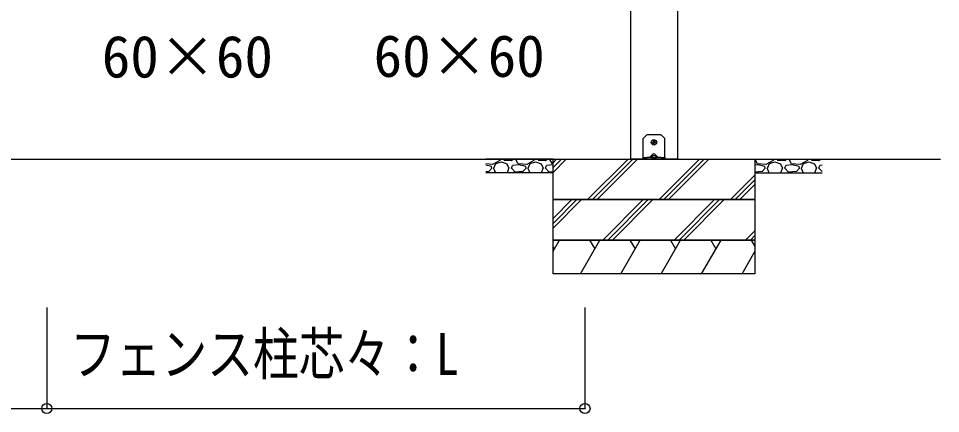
# Model space of a CAD drawing. Units: millimetres, scale not verified. Extents: x -4375 to 4375, y -6502 to 6475.
# Drawn here: x -251 to 1120, y -129 to 457 of the extents above; entities that cross this region are included whole.
import ezdxf
from ezdxf.enums import TextEntityAlignment as Align

# ---------------------------------------------------------------- set-up
doc = ezdxf.new("R2010")
doc.units = ezdxf.units.MM
doc.header["$LTSCALE"] = 30
for name, color, linetype in [('0-2_YKK_13', 4, 'Continuous'), ('0-3_YKK_A1', 4, 'Continuous'), ('0-4_YKK_D', 6, 'Continuous')]:
    doc.layers.add(name, color=color, linetype=linetype)
doc.styles.add('ＭＳ ゴシック', font='')
doc.styles.get('ＭＳ ゴシック').set_extended_font_data('MS Gothic')

msp = doc.modelspace()

# ---------------------------------------------------------------- linework, layer by layer
at = {"layer": '0-2_YKK_13'}
for p, q in [((681.91, 283.61), (677.5, 279.2)), ((677.5, 251.2), (677.5, 279.2)), ((703.67, 284.2), (683.33, 284.2)), ((692.98, 274.34), (692.88, 273.82)), ((693, 275.44), (692.98, 274.34)), ((694, 275.44), (694.02, 274.34)), ((694.02, 274.34), (694.12, 273.82)), ((709.5, 279.2), (705.09, 283.61)), ((709.5, 251.2), (709.5, 279.2)), ((691.25, 273.7), (692.36, 273.72)), ((691.25, 272.7), (692.36, 272.68)), ((692.36, 273.72), (692.88, 273.82)), ((692.36, 272.68), (692.88, 272.58)), ((692.98, 272.06), (692.88, 272.58)), ((693, 270.96), (692.98, 272.06)), ((694, 270.96), (694.02, 272.06)), ((694.02, 272.06), (694.12, 272.58)), ((694.64, 273.72), (694.12, 273.82)), ((694.64, 272.68), (694.12, 272.58)), ((695.74, 273.7), (694.64, 273.72)), ((695.74, 272.7), (694.64, 272.68)), ((677.5, 250.7), (677.5, 251.2)), ((681.91, 248.2), (677.5, 248.2)), ((681.91, 250.7), (683.33, 250.7)), ((681.91, 248.2), (681.91, 250.7)), ((683.33, 248.2), (681.91, 248.2)), ((703.67, 250.7), (683.33, 250.7)), ((703.67, 248.2), (683.33, 248.2)), ((692.06, 255.66), (687.6, 251.2)), ((689.5, 251.62), (689.5, 251.2)), ((690, 250.7), (697, 250.7)), ((699.4, 251.2), (694.94, 255.66)), ((697.5, 251.62), (697.5, 251.2)), ((703.67, 250.7), (705.09, 250.7)), ((705.09, 248.2), (703.67, 248.2)), ((705.09, 250.7), (709.5, 250.7)), ((705.09, 250.7), (705.09, 248.2)), ((709.5, 248.2), (705.09, 248.2)), ((709.5, 251.2), (709.5, 250.7)), ((709.5, 250.7), (709.5, 248.2))]:
    msp.add_line(p, q, dxfattribs=at)
msp.add_lwpolyline([(677.5, 248.2), (677.5, 250.7), (681.91, 250.7)], dxfattribs=at)
msp.add_circle((693.5, 273.2), 4, dxfattribs=at)
for centre, radius, start, end in [((683.33, 282.2), 2, 90, 135), ((693.5, 273.2), 2.3, 77.44414, 102.55586), ((703.67, 282.2), 2, 45, 90), ((693.5, 273.2), 2.3, 167.44414, 192.55586), ((693.5, 273.2), 2.3, 257.44414, 282.55586), ((693.5, 273.2), 2.3, 347.44414, 12.55586), ((690.5, 251.62), 1, 126.03188, 180), ((690, 251.2), 0.5, 180, 270), ((693.5, 247.5), 6.1, 53.96812, 126.03188), ((697, 251.2), 0.5, 270, 0), ((696.5, 251.62), 1, 0, 53.96812)]:
    msp.add_arc(centre, radius, start, end, dxfattribs=at)
for centre, major_axis, ratio, start_param, end_param in [((688.1, 251.2), (0.688, 0.425), 0.381966, 2.1243707, 3.695167), ((693.5, 252.77), (0, -3.54), 0.707107, 2.5261129, 3.7570724), ((698.9, 251.2), (0.688, -0.425), 0.381966, 5.7296109, 7.3004073)]:
    msp.add_ellipse(centre, major_axis=major_axis, ratio=ratio, start_param=start_param, end_param=end_param, dxfattribs=at)
at = {"layer": '0-3_YKK_A1'}
for p, q in [((658.5, 659.2), (658.5, 248.2)), ((728.5, 659.2), (728.5, 248.2)), ((-1435, 248.2), (1119.5, 248.2)), ((543.5, 248.2), (443.5, 248.2)), ((464.89, 248.2), (464.29, 246.1)), ((470.22, 248.2), (470.89, 246.61)), ((481.56, 246.1), (484.27, 248.2)), ((488.16, 247.63), (488.68, 248.2)), ((491.72, 241.53), (488.16, 247.63)), ((515.69, 248.2), (515.09, 246.1)), ((521.02, 248.2), (521.69, 246.61)), ((532.36, 246.1), (535.07, 248.2)), ((538.96, 247.63), (539.48, 248.2)), ((542.52, 241.53), (538.96, 247.63)), ((543.5, 242.8), (548.89, 248.2)), ((543.5, 235.73), (555.97, 248.2)), ((543.5, 228.66), (563.04, 248.2)), ((594.96, 188.2), (654.96, 248.2)), ((602.03, 188.2), (662.03, 248.2)), ((609.1, 188.2), (669.1, 248.2)), ((728.58, 248.2), (658.42, 248.2)), ((701.03, 188.2), (761.03, 248.2)), ((708.1, 188.2), (768.1, 248.2)), ((715.17, 188.2), (775.17, 248.2)), ((843.5, 248.2), (943.5, 248.2)), ((843.76, 247.63), (844.28, 248.2)), ((847.32, 241.53), (843.76, 247.63)), ((871.29, 248.2), (870.69, 246.1)), ((876.62, 248.2), (877.29, 246.61)), ((887.96, 246.1), (890.67, 248.2)), ((894.56, 247.63), (895.08, 248.2)), ((898.12, 241.53), (894.56, 247.63)), ((922.09, 248.2), (921.49, 246.1)), ((927.42, 248.2), (928.09, 246.61)), ((938.76, 246.1), (941.47, 248.2)), ((453.62, 240.52), (443.5, 241.33)), ((452.1, 237.47), (443.5, 239.62)), ((452.6, 234.93), (448.03, 229.85)), ((452.6, 234.93), (452.1, 237.47)), ((464.29, 246.1), (453.62, 240.52)), ((455.14, 234.93), (458.03, 228.2)), ((455.65, 234.93), (458.7, 242.04)), ((458.7, 242.04), (466.83, 244.58)), ((466.83, 244.58), (474.96, 241.53)), ((470.89, 246.61), (481.56, 246.1)), ((474.96, 241.53), (478, 234.93)), ((475.6, 228.2), (478, 234.93)), ((481.56, 234.93), (483.08, 238.99)), ((487.15, 228.83), (481.56, 234.93)), ((492.74, 240.01), (483.08, 238.99)), ((504.42, 240.52), (491.72, 241.53)), ((502.9, 237.47), (492.74, 240.01)), ((503.4, 234.93), (498.83, 229.85)), ((503.4, 234.93), (502.9, 237.47)), ((515.09, 246.1), (504.42, 240.52)), ((505.94, 234.93), (508.83, 228.2)), ((506.45, 234.93), (509.5, 242.04)), ((509.5, 242.04), (517.63, 244.58)), ((517.63, 244.58), (525.76, 241.53)), ((521.69, 246.61), (532.36, 246.1)), ((525.76, 241.53), (528.8, 234.93)), ((526.4, 228.2), (528.8, 234.93)), ((532.36, 234.93), (533.88, 238.99)), ((537.95, 228.83), (532.36, 234.93)), ((543.5, 240), (533.88, 238.99)), ((543.5, 241.45), (542.52, 241.53)), ((848.34, 240.01), (843.5, 239.5)), ((860.02, 240.52), (847.32, 241.53)), ((858.5, 237.47), (848.34, 240.01)), ((859, 234.93), (854.43, 229.85)), ((859, 234.93), (858.5, 237.47)), ((870.69, 246.1), (860.02, 240.52)), ((861.54, 234.93), (864.43, 228.2)), ((862.05, 234.93), (865.1, 242.04)), ((865.1, 242.04), (873.23, 244.58)), ((873.23, 244.58), (881.36, 241.53)), ((877.29, 246.61), (887.96, 246.1)), ((881.36, 241.53), (884.4, 234.93)), ((882, 228.2), (884.4, 234.93)), ((887.96, 234.93), (889.48, 238.99)), ((893.55, 228.83), (887.96, 234.93)), ((899.14, 240.01), (889.48, 238.99)), ((910.82, 240.52), (898.12, 241.53)), ((909.3, 237.47), (899.14, 240.01)), ((909.8, 234.93), (905.23, 229.85)), ((909.8, 234.93), (909.3, 237.47)), ((921.49, 246.1), (910.82, 240.52)), ((912.34, 234.93), (915.23, 228.2)), ((912.85, 234.93), (915.9, 242.04)), ((915.9, 242.04), (924.03, 244.58)), ((924.03, 244.58), (932.16, 241.53)), ((928.09, 246.61), (938.76, 246.1)), ((932.16, 241.53), (935.2, 234.93)), ((932.8, 228.2), (935.2, 234.93)), ((938.76, 234.93), (940.28, 238.99)), ((943.5, 229.76), (938.76, 234.93)), ((943.5, 239.33), (940.28, 238.99)), ((448.03, 229.85), (443.5, 229.45)), ((543.5, 228.2), (443.5, 228.2)), ((498.83, 229.85), (487.15, 228.83)), ((543.5, 229.32), (537.95, 228.83)), ((807.09, 188.2), (843.5, 224.61)), ((854.43, 229.85), (843.5, 228.9)), ((843.5, 228.2), (943.5, 228.2)), ((905.23, 229.85), (893.55, 228.83)), ((814.16, 188.2), (843.5, 217.54)), ((821.24, 188.2), (843.5, 210.46)), ((543.5, 188.2), (843.5, 188.2)), ((543.5, 160.09), (571.61, 188.2)), ((543.5, 153.02), (578.68, 188.2)), ((543.5, 145.95), (585.75, 188.2)), ((617.67, 128.2), (677.67, 188.2)), ((624.74, 128.2), (684.74, 188.2)), ((631.81, 128.2), (691.81, 188.2)), ((723.74, 128.2), (783.74, 188.2)), ((730.81, 128.2), (790.81, 188.2)), ((737.88, 128.2), (797.88, 188.2)), ((829.8, 128.2), (843.5, 141.9)), ((543.5, 111.66), (553.05, 128.2)), ((584.22, 78.2), (613.09, 128.2)), ((597.87, 128.2), (605.48, 115.02)), ((644.27, 78.2), (673.14, 128.2)), ((657.91, 128.2), (665.53, 115.02)), ((704.31, 78.2), (733.18, 128.2)), ((717.96, 128.2), (725.57, 115.02)), ((764.36, 78.2), (793.22, 128.2)), ((778, 128.2), (785.61, 115.02)), ((836.87, 128.2), (843.5, 134.83)), ((838.05, 128.2), (843.5, 118.76)), ((543.5, 118.37), (545.44, 115.02)), ((824.4, 78.2), (843.5, 111.28))]:
    msp.add_line(p, q, dxfattribs=at)
for points in [[(543.5, 248.2), (843.5, 248.2), (843.5, 188.2), (543.5, 188.2)], [(543.5, 128.2), (843.5, 128.2), (843.5, 78.2), (543.5, 78.2)]]:
    msp.add_lwpolyline(points, close=True, dxfattribs=at)
for points in [[(843.5, 188.2), (543.5, 188.2), (843.5, 188.2)], [(543.5, 188.2), (843.5, 188.2), (543.5, 188.2)], [(543.5, 188.2), (843.5, 188.2), (543.5, 188.2)], [(543.5, 188.2), (843.5, 188.2), (543.5, 188.2)], [(543.5, 188.2), (843.5, 188.2), (543.5, 188.2)], [(843.5, 188.2), (543.5, 188.2), (843.5, 188.2)], [(843.5, 188.2), (843.5, 128.2), (543.5, 128.2), (543.5, 188.2)]]:
    msp.add_lwpolyline(points, dxfattribs=at)
at = {"layer": '0-4_YKK_D'}
for p, q in [((-209, 28.2), (-209, -122.8)), ((-209, 28.2), (-209, -122.8)), ((591, 28.2), (591, -122.8)), ((-1009, -121.8), (-209, -121.8)), ((-209, -121.8), (591, -121.8))]:
    msp.add_line(p, q, dxfattribs=at)
for centre in [(-209, -121.8), (-209, -121.8), (591, -121.8)]:
    msp.add_circle(centre, 7.5, dxfattribs=at)

# ---------------------------------------------------------------- texts
at = {"layer": '0-4_YKK_D', "style": 'ＭＳ ゴシック'}
for p in [(-127.16, 350.82), (276.81, 351.75)]:
    msp.add_text('60×60', height=62.32, dxfattribs=at).set_placement(p, align=Align.BOTTOM_LEFT)
at = {"layer": '0-4_YKK_D', "style": 'ＭＳ ゴシック', "width": 0.8}
msp.add_text('フェンス柱芯々：L', height=62.32, dxfattribs=at).set_placement((-174.5, -90.69), align=Align.BOTTOM_LEFT)

doc.saveas('drawing.dxf')
